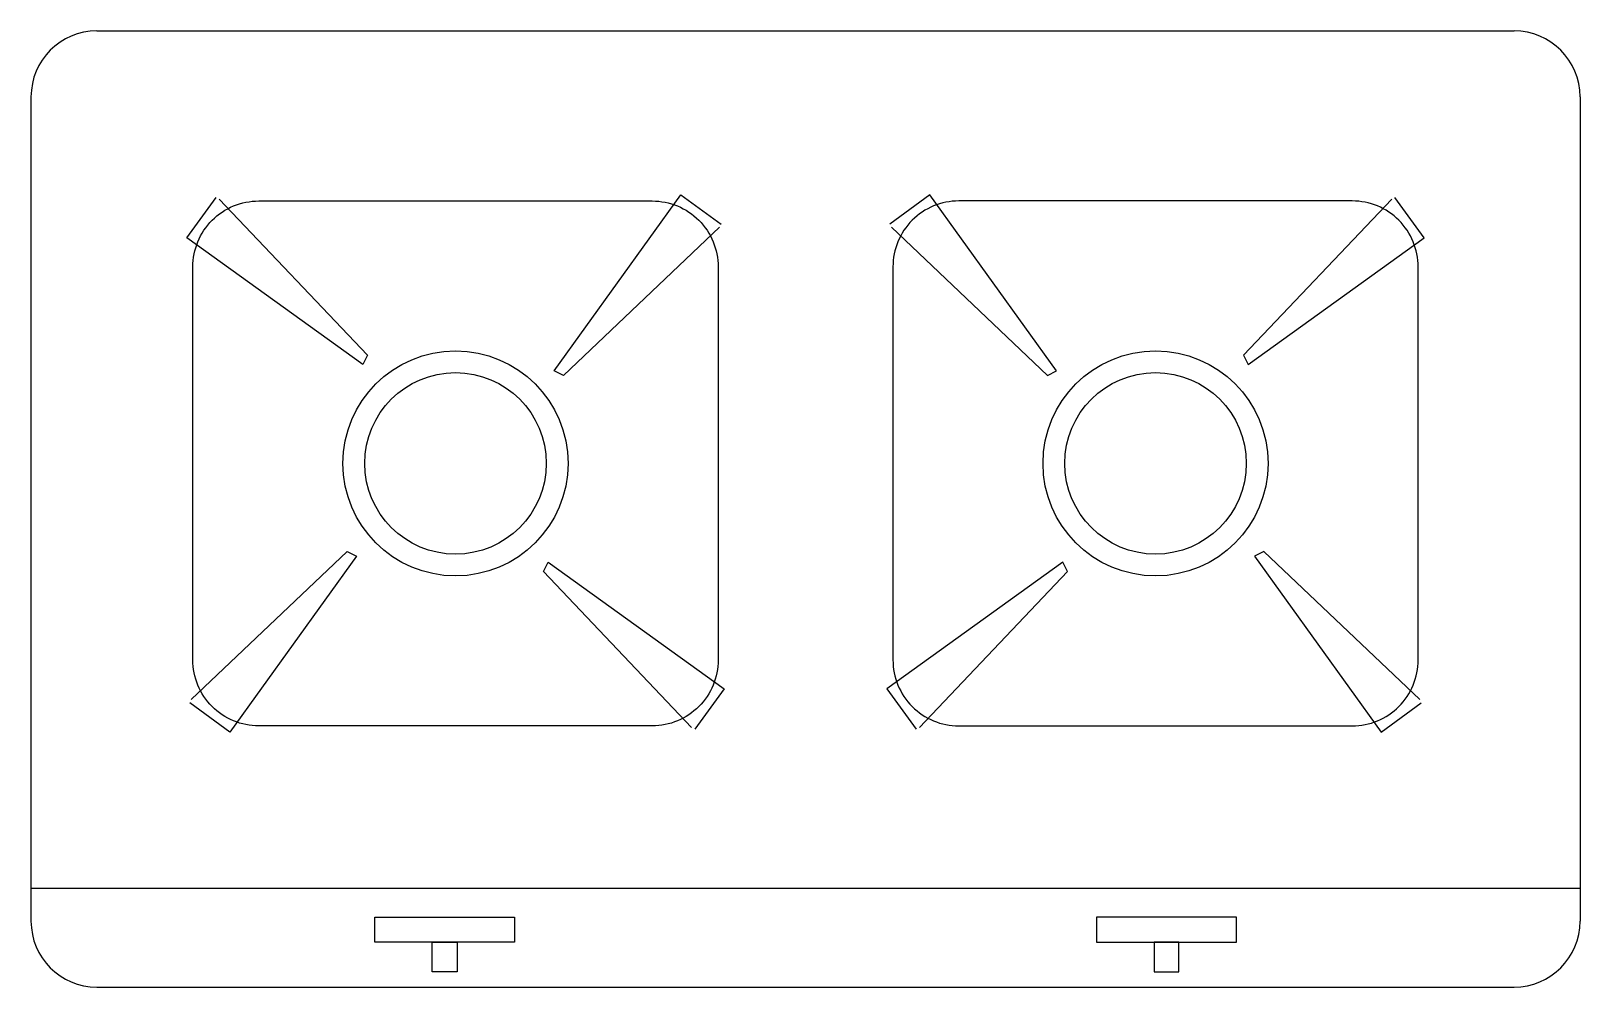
# Model space of a CAD drawing. Extents: x 4431 to 4454.5, y 1285.8 to 1300.3.
import ezdxf

# ---------------------------------------------------------------- set-up
doc = ezdxf.new("R2010")
doc.units = 0
doc.header["$LTSCALE"] = 25
doc.layers.get('0').update_dxf_attribs({"linetype": 'CONTINUOUS'})

msp = doc.modelspace()

# ---------------------------------------------------------------- linework, layer by layer
at = {"color": 0}
for p, q in [((4431.964, 1300.291), (4453.464, 1300.291)), ((4430.964, 1299.291), (4430.964, 1286.791)), ((4454.464, 1299.291), (4454.464, 1286.791)), ((4433.329, 1297.154), (4433.774, 1297.764)), ((4433.821, 1297.74), (4436.069, 1295.373)), ((4438.903, 1295.137), (4440.825, 1297.807)), ((4440.825, 1297.807), (4441.435, 1297.362)), ((4444.602, 1297.807), (4443.993, 1297.362)), ((4446.524, 1295.137), (4444.602, 1297.807)), ((4451.607, 1297.74), (4449.359, 1295.373)), ((4452.098, 1297.154), (4451.653, 1297.764)), ((4441.411, 1297.315), (4439.044, 1295.067)), ((4444.016, 1297.315), (4446.383, 1295.067)), ((4435.999, 1295.232), (4433.329, 1297.154)), ((4449.429, 1295.232), (4452.098, 1297.154)), ((4436.069, 1295.373), (4435.999, 1295.232)), ((4449.359, 1295.373), (4449.429, 1295.232)), ((4439.044, 1295.067), (4438.903, 1295.137)), ((4446.383, 1295.067), (4446.524, 1295.137)), ((4433.396, 1290.15), (4435.763, 1292.398)), ((4435.904, 1292.328), (4433.982, 1289.658)), ((4435.763, 1292.398), (4435.904, 1292.328)), ((4449.665, 1292.398), (4449.524, 1292.328)), ((4449.524, 1292.328), (4451.446, 1289.658)), ((4452.032, 1290.15), (4449.665, 1292.398)), ((4438.738, 1292.092), (4438.808, 1292.233)), ((4440.986, 1289.725), (4438.738, 1292.092)), ((4438.808, 1292.233), (4441.478, 1290.311)), ((4446.619, 1292.233), (4443.95, 1290.311)), ((4444.441, 1289.725), (4446.689, 1292.092)), ((4446.689, 1292.092), (4446.619, 1292.233)), ((4441.478, 1290.311), (4441.033, 1289.701)), ((4443.95, 1290.311), (4444.395, 1289.701)), ((4433.982, 1289.658), (4433.372, 1290.103)), ((4451.446, 1289.658), (4452.055, 1290.103)), ((4430.964, 1287.291), (4454.464, 1287.291)), ((4431.964, 1285.791), (4453.464, 1285.791))]:
    msp.add_line(p, q, dxfattribs=at)
for points in [[(4434.419, 1297.713), (4440.388, 1297.713, -0.414214), (4441.388, 1296.713), (4441.388, 1290.752, -0.414214), (4440.388, 1289.752), (4434.419, 1289.752, -0.414214), (4433.419, 1290.752), (4433.419, 1296.713, -0.414214)], [(4451.008, 1297.713), (4445.04, 1297.713, 0.414214), (4444.04, 1296.713), (4444.04, 1290.752, 0.414214), (4445.04, 1289.752), (4451.008, 1289.752, 0.414214), (4452.008, 1290.752), (4452.008, 1296.713, 0.414214)]]:
    msp.add_lwpolyline(points, format="xyb", close=True, dxfattribs=at)
for points in [[(4436.178, 1286.851), (4438.298, 1286.851), (4438.298, 1286.473), (4436.178, 1286.473)], [(4449.25, 1286.851), (4447.13, 1286.851), (4447.13, 1286.473), (4449.25, 1286.473)], [(4437.048, 1286.473), (4437.427, 1286.473), (4437.427, 1286.019), (4437.048, 1286.019)], [(4448.379, 1286.473), (4448.001, 1286.473), (4448.001, 1286.019), (4448.379, 1286.019)]]:
    msp.add_lwpolyline(points, close=True, dxfattribs=at)
for centre, radius in [((4437.404, 1293.733), 1.707), ((4448.024, 1293.733), 1.707), ((4437.404, 1293.733), 1.377), ((4448.024, 1293.733), 1.377)]:
    msp.add_circle(centre, radius, dxfattribs=at)
for centre, start, end in [((4431.964, 1299.291), 90, 180), ((4453.464, 1299.291), 0, 90), ((4431.964, 1286.791), 180, 270), ((4453.464, 1286.791), 270, 0)]:
    msp.add_arc(centre, 1, start, end, dxfattribs=at)

doc.saveas('drawing.dxf')
